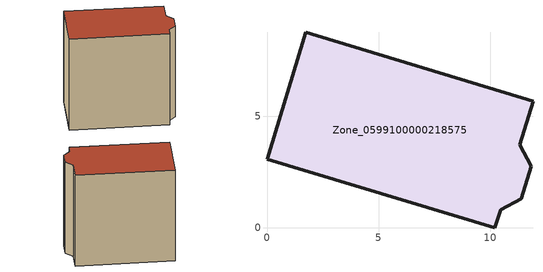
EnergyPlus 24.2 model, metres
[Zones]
Zone_0599100000218575
 floor ground (C_G): 10.21,0 0,3.09 1.73,8.78 11.92,5.67 11.33,3.72 11.84,2.77 11.4,1.31 10.47,0.82 z0
 wall outside (C_F): 0,3.09 10.21,0 10.47,0.82 11.4,1.31 11.84,2.77 11.33,3.72 11.92,5.67 1.73,8.78 0,3.09 z0:11.1
 roof outside (C_R): 11.92,5.67 1.73,8.78 0,3.09 10.21,0 10.47,0.82 11.4,1.31 11.84,2.77 11.33,3.72 z11.1
[BUILDING]
Pand.0599100000218575: North Axis=0; Terrain=City; Loads Convergence Tolerance Value=0.04; Temperature Convergence Tolerance Value=0.4; Solar Distribution=FullExterior; Maximum Number of Warmup Days=25; Minimum Number of Warmup Days=1
[Site:Location]
Rotterdam.The.Hague.AP_ZH_NLD Design_Conditions: Latitude=51.96; Longitude=4.45; Time Zone=1; Elevation=-4.5
[SITE:GROUNDTEMPERATURE:BUILDINGSURFACE]
18, 18, 18, 18, 18, 18, 18, 18, 18, 18, 18, 18
[MATERIAL] Thermal Absorptance=0.9; Solar Absorptance=0.7; Visible Absorptance=0.7
Name | Roughness | Thickness | Conductivity | Density | Specific Heat
G.TI.1946 | MediumSmooth | 0.15 | 1 | 540 | 1210
F.TI.1946 | Rough | 0.3 | 0.857143 | 1920 | 840
R.TI.1946 | MediumRough | 0.2 | 0.1 | 1500 | 1000
[CONSTRUCTION]
C_G: G.TI.1946
C_F: F.TI.1946
C_R: R.TI.1946
[ZONE]
Zone_0599100000218575: Type=1; Multiplier=1; Ceiling Height=Autocalculate; Volume=Autocalculate; Floor Area=autocalculate; Part of Total Floor Area=Yes
[ZONEINFILTRATION:DESIGNFLOWRATE]
Infil_Zone_0599100000218575: Zone or ZoneList or Space or SpaceList=Zone_0599100000218575; Schedule=AlwaysOn; Design Flow Rate Calculation Method=Flow/Area; Flow Rate per Floor Area=0.003; Constant Term Coefficient=1; Temperature Term Coefficient=0; Velocity Term Coefficient=0; Velocity Squared Term Coefficient=0
[HVACTEMPLATE:ZONE:IDEALLOADSAIRSYSTEM]
Zone_0599100000218575: Maximum Heating Supply Air Temperature=50; Minimum Cooling Supply Air Temperature=13; Maximum Heating Supply Air Humidity Ratio=0.0156; Minimum Cooling Supply Air Humidity Ratio=0.0077; Heating Limit=NoLimit; Cooling Limit=NoLimit; Dehumidification Control Type=ConstantSensibleHeatRatio; Cooling Sensible Heat Ratio=0.7; Dehumidification Setpoint=60; Humidification Control Type=None; Humidification Setpoint=30; Outdoor Air Method=None; Outdoor Air Flow Rate per Person=0.00944; Outdoor Air Flow Rate per Zone Floor Area=0; Outdoor Air Flow Rate per Zone=0; Demand Controlled Ventilation Type=None; Outdoor Air Economizer Type=NoEconomizer; Heat Recovery Type=None; Sensible Heat Recovery Effectiveness=0.7; Latent Heat Recovery Effectiveness=0.65
[ZONECONTROL:THERMOSTAT]
ThermostatControl_Zone_0599100000218575: Zone or ZoneList=Zone_0599100000218575; Control Type Schedule=DualSetpointControlType; Control 1=Thermostat_Zone_0599100000218575; Temperature Difference Between Cutout And Setpoint=0
[THERMOSTATSETPOINT:DUALSETPOINT]
Thermostat_Zone_0599100000218575: Heating Setpoint Temperature Schedule=HeatingSetpoint_Zone_0599100000218575; Cooling Setpoint Temperature Schedule=CoolingSetpoint_Zone_0599100000218575
[SCHEDULE:COMPACT]
HeatingSetpoint_Zone_0599100000218575: Through: 12/31, For: AllDays, Until: 24:00, 21
CoolingSetpoint_Zone_0599100000218575: Through: 12/31, For: AllDays, Until: 24:00, 24
DualSetpointControlType: Through: 12/31, For: AllDays, Until: 24:00, 4
AlwaysOn: Through: 12/31, For: AllDays, Until: 24:00, 1
